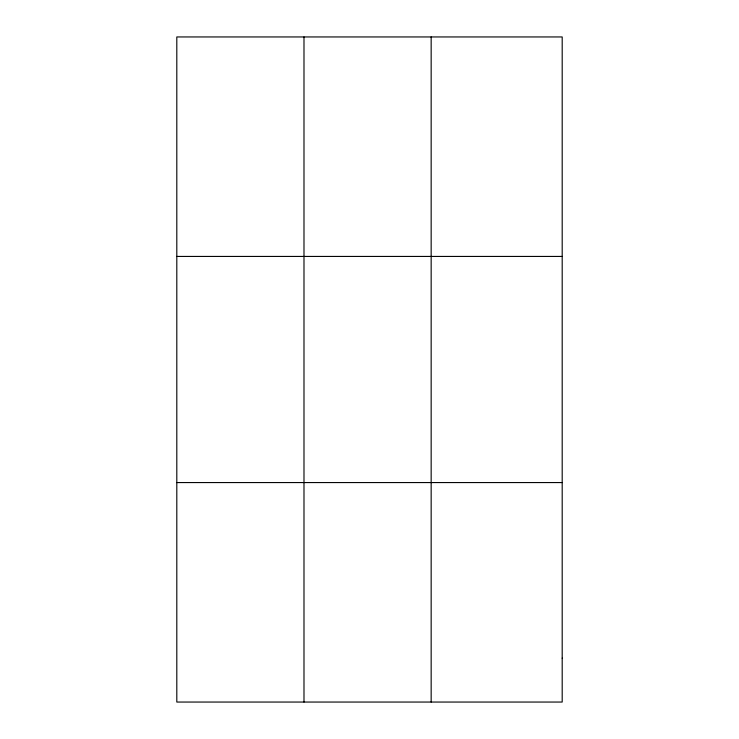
<?xml version="1.0" encoding="UTF-8"?>
<svg xmlns="http://www.w3.org/2000/svg" width="739" height="739" viewBox="0 0 739 739"><rect width="100%" height="100%" fill="white"/><g stroke="black" fill="none" stroke-linecap="round" stroke-linejoin="round"><path stroke-width="1.11" d="M303.988 36.95L303.988 702.05M431.16 36.95L431.16 702.05M176.806 256.433L562.194 256.433M176.806 482.567L562.194 482.567M562.194 658.153L562.194 702.05L176.806 702.05L176.806 36.95L562.194 36.95L562.194 658.153"/></g></svg>
